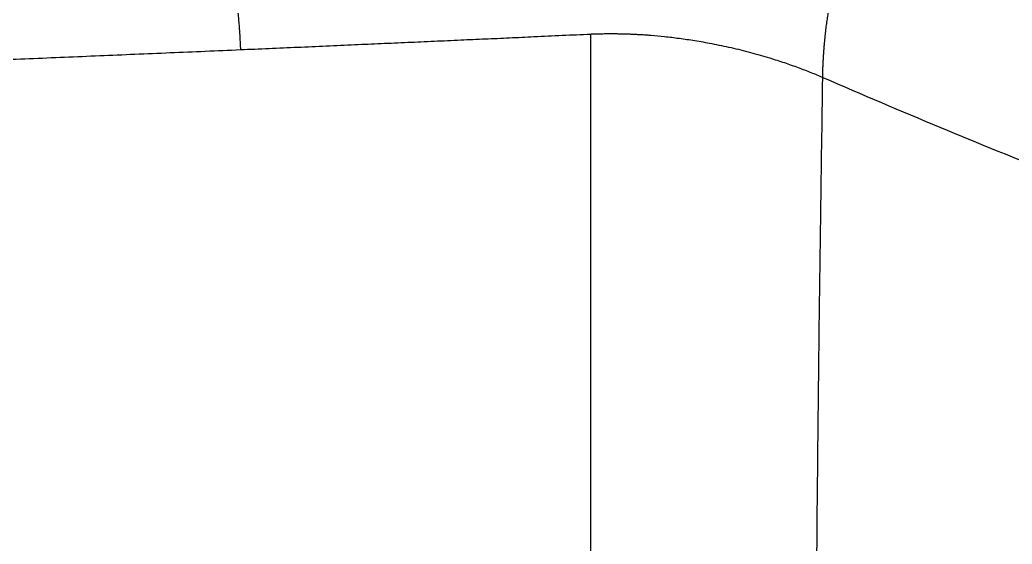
# Model space of a CAD drawing. Header units: inches. Extents: x 0 to 84, y -22 to 124.
# Drawn here: x 52.21 to 58.49, y 25.35 to 28.66 of the extents above; entities that cross this region are included whole.
import ezdxf

# ---------------------------------------------------------------- set-up
doc = ezdxf.new("R2010")
doc.units = ezdxf.units.IN
doc.header["$MEASUREMENT"] = 0
doc.layers.add('1', color=4, linetype='Continuous')

# ---------------------------------------------------------------- blocks, each defined once
blk = doc.blocks.new('2020 RELAY')
at = {"layer": '1', "color": 3, "linetype": 'Continuous', "lineweight": 25}
blk.add_line((55.8204, 28.0669), (55.8201, 12.8695), dxfattribs=at)
for points, knots in [([(57.2878, 27.7932), (57.2879, 27.8019), (57.2882, 27.819), (57.2889, 27.8444), (57.2898, 27.8693), (57.291, 27.8939), (57.2922, 27.9179), (57.2937, 27.9415), (57.2953, 27.9646), (57.2971, 27.9873), (57.299, 28.0095), (57.3011, 28.0312), (57.3032, 28.0524), (57.3055, 28.0732), (57.3079, 28.0935), (57.3104, 28.1134), (57.313, 28.1327), (57.3156, 28.1516), (57.3183, 28.1701), (57.3211, 28.1881), (57.324, 28.2056), (57.3268, 28.2226), (57.3298, 28.2392), (57.3327, 28.2554), (57.3357, 28.2711), (57.3386, 28.2863), (57.3416, 28.3011), (57.3527, 28.3544), (57.3741, 28.4432), (57.4101, 28.5619), (57.4503, 28.6708), (57.4909, 28.7622), (57.5401, 28.8576), (57.5969, 28.949), (57.6621, 29.0331), (57.7132, 29.087), (57.7513, 29.1217), (57.7797, 29.145), (57.808, 29.166), (57.8361, 29.1846), (57.864, 29.201), (57.8917, 29.2152), (57.9191, 29.2274), (57.946, 29.2376), (57.9726, 29.2461), (57.9902, 29.2504), (57.999, 29.2525)], [0, 0, 0, 0, 0.0120977, 0.0239946, 0.0356914, 0.0471884, 0.0584859, 0.0695841, 0.0804837, 0.0911855, 0.1016902, 0.1119975, 0.1221073, 0.1320193, 0.1417338, 0.1512515, 0.1605732, 0.1696994, 0.1786307, 0.1873676, 0.1959104, 0.2042593, 0.2124141, 0.220375, 0.228142, 0.235715, 0.2430943, 0.2502797, 0.3157325, 0.3791737, 0.4406522, 0.5001986, 0.5446459, 0.6253487, 0.694318, 0.7500293, 0.7773063, 0.8040709, 0.8303258, 0.8560734, 0.8813159, 0.9060549, 0.9302919, 0.954028, 0.977264, 1, 1, 1, 1]), ([(53.2527, 29.1567), (53.2547, 29.1558), (53.2587, 29.1539), (53.2648, 29.1507), (53.2708, 29.1471), (53.2769, 29.1432), (53.2829, 29.139), (53.2889, 29.1345), (53.2949, 29.1296), (53.3009, 29.1244), (53.3069, 29.1188), (53.3129, 29.113), (53.3188, 29.1067), (53.3248, 29.1002), (53.3307, 29.0934), (53.3366, 29.0862), (53.3425, 29.0787), (53.3483, 29.0709), (53.3541, 29.0628), (53.3599, 29.0543), (53.3657, 29.0456), (53.3714, 29.0365), (53.3771, 29.0271), (53.3827, 29.0175), (53.3883, 29.0075), (53.3939, 28.9972), (53.3995, 28.9867), (53.405, 28.9758), (53.4104, 28.9647), (53.4158, 28.9533), (53.4212, 28.9416), (53.4265, 28.9296), (53.4318, 28.9173), (53.437, 28.9048), (53.4421, 28.892), (53.4472, 28.8789), (53.4523, 28.8656), (53.4573, 28.8521), (53.4622, 28.8382), (53.4671, 28.8241), (53.4719, 28.8098), (53.4766, 28.7953), (53.4813, 28.7805), (53.4859, 28.7654), (53.4905, 28.7502), (53.495, 28.7347), (53.4994, 28.719), (53.5037, 28.7031), (53.508, 28.6869), (53.5122, 28.6706), (53.5163, 28.6541), (53.5204, 28.6373), (53.5244, 28.6204), (53.5283, 28.6033), (53.5321, 28.586), (53.5358, 28.5685), (53.5395, 28.5509), (53.5431, 28.5331), (53.5465, 28.5151), (53.55, 28.497), (53.5533, 28.4787), (53.5565, 28.4603), (53.5597, 28.4418), (53.5627, 28.4231), (53.5657, 28.4042), (53.5686, 28.3853), (53.5714, 28.3662), (53.5741, 28.347), (53.5767, 28.3277), (53.5792, 28.3084), (53.5816, 28.2889), (53.584, 28.2693), (53.5862, 28.2496), (53.5883, 28.2299), (53.5904, 28.21), (53.5923, 28.1901), (53.5942, 28.1702), (53.5959, 28.1502), (53.5976, 28.1301), (53.5992, 28.11), (53.6006, 28.0898), (53.602, 28.0696), (53.6032, 28.0494), (53.6044, 28.0292), (53.6054, 28.0089), (53.6064, 27.9887), (53.607, 27.9751), (53.6072, 27.9684)], [0, 0, 0, 0, 0.0117654, 0.0235308, 0.0352961, 0.0470614, 0.0588266, 0.0705918, 0.082357, 0.0941221, 0.1058871, 0.1176522, 0.1294172, 0.1411821, 0.152947, 0.1647119, 0.1764768, 0.1882416, 0.2000063, 0.2117711, 0.2235358, 0.2353005, 0.2470652, 0.2588298, 0.2705945, 0.282359, 0.2941236, 0.3058882, 0.3176527, 0.3294172, 0.3411817, 0.3529462, 0.3647107, 0.3764751, 0.3882395, 0.400004, 0.4117684, 0.4235328, 0.4352972, 0.4470616, 0.4588259, 0.4705903, 0.4823547, 0.494119, 0.5058834, 0.5176478, 0.5294121, 0.5411765, 0.5529409, 0.5647053, 0.5764696, 0.588234, 0.5999984, 0.6117628, 0.6235272, 0.6352916, 0.6470561, 0.6588205, 0.670585, 0.6823494, 0.6941139, 0.7058784, 0.7176429, 0.7294075, 0.7411721, 0.7529366, 0.7647013, 0.7764659, 0.7882305, 0.7999952, 0.8117599, 0.8235247, 0.8352895, 0.8470543, 0.8588191, 0.870584, 0.8823489, 0.8941138, 0.9058788, 0.9176438, 0.9294088, 0.9411739, 0.952939, 0.9647042, 0.9764694, 0.9882347, 1, 1, 1, 1]), ([(54.3298, 28), (54.3856, 28.0025), (54.4973, 28.0076), (54.6647, 28.0147), (54.832, 28.0218), (54.995, 28.0297), (55.1537, 28.0364), (55.308, 28.043), (55.4705, 28.0509), (55.6413, 28.0588), (55.7607, 28.0642), (55.8204, 28.0669)], [0, 0, 0, 0, 0.1121612, 0.2243224, 0.3364836, 0.448645, 0.5522003, 0.6557556, 0.7593115, 0.8796558, 1, 1, 1, 1]), ([(55.8204, 28.0669), (55.829, 28.0672), (55.8463, 28.0679), (55.8724, 28.0687), (55.8987, 28.0692), (55.9253, 28.0695), (55.9521, 28.0696), (55.9792, 28.0694), (56.0064, 28.069), (56.0339, 28.0684), (56.0616, 28.0675), (56.0895, 28.0664), (56.1176, 28.065), (56.1459, 28.0634), (56.1744, 28.0615), (56.2217, 28.0579), (56.2903, 28.0515), (56.3825, 28.0404), (56.4821, 28.0257), (56.5919, 28.0062), (56.7094, 27.9816), (56.8322, 27.9514), (56.9286, 27.9236), (56.9994, 27.9014), (57.045, 27.8863), (57.0891, 27.871), (57.1317, 27.8557), (57.1729, 27.8402), (57.2126, 27.8246), (57.2509, 27.8091), (57.2756, 27.7985), (57.2878, 27.7932)], [0, 0, 0, 0, 0.017377, 0.034822, 0.052339, 0.069931, 0.087606, 0.105367, 0.123215, 0.141151, 0.159168, 0.177265, 0.195446, 0.213718, 0.232091, 0.250572, 0.305135, 0.364456, 0.428719, 0.498123, 0.579149, 0.661923, 0.746999, 0.780543, 0.813559, 0.84603, 0.877946, 0.909301, 0.940094, 0.970327, 1, 1, 1, 1]), ([(53.6072, 27.9684), (53.6675, 27.971), (53.788, 27.9762), (53.9687, 27.984), (54.1493, 27.9919), (54.2696, 27.9972), (54.3298, 27.9998)], [0, 0, 0, 0, 0.249951, 0.499935, 0.749951, 1, 1, 1, 1]), ([(40.5927, 27.5083), (40.668, 27.5104), (40.8188, 27.5146), (41.0448, 27.521), (41.2708, 27.5274), (41.4968, 27.5339), (41.7227, 27.5404), (41.9486, 27.547), (42.1744, 27.5537), (42.4001, 27.5604), (42.6258, 27.5672), (42.8515, 27.574), (43.0771, 27.5809), (43.3026, 27.5878), (43.5281, 27.5948), (43.7536, 27.6019), (43.979, 27.609), (44.2043, 27.6162), (44.4296, 27.6234), (44.6548, 27.6307), (44.8799, 27.638), (45.105, 27.6454), (45.3301, 27.6529), (45.555, 27.6604), (45.7799, 27.6679), (46.0048, 27.6756), (46.2296, 27.6832), (46.4543, 27.691), (46.679, 27.6988), (46.9036, 27.7066), (47.1281, 27.7145), (47.3525, 27.7225), (47.5769, 27.7305), (47.8013, 27.7386), (48.0255, 27.7467), (48.2497, 27.7549), (48.4738, 27.7631), (48.6979, 27.7714), (48.9218, 27.7798), (49.1457, 27.7882), (49.3696, 27.7967), (49.5933, 27.8052), (49.817, 27.8138), (50.0406, 27.8224), (50.2641, 27.8311), (50.4876, 27.8399), (50.7109, 27.8487), (50.9342, 27.8576), (51.1574, 27.8665), (51.3806, 27.8755), (51.6036, 27.8845), (51.8266, 27.8936), (52.0495, 27.9027), (52.2723, 27.9119), (52.495, 27.9212), (52.7176, 27.9305), (52.9402, 27.9399), (53.1626, 27.9493), (53.385, 27.9588), (53.5332, 27.9652), (53.6072, 27.9684)], [0, 0, 0, 0, 0.017163, 0.034329, 0.051497, 0.068668, 0.085842, 0.103019, 0.120199, 0.137381, 0.154566, 0.171753, 0.188944, 0.206137, 0.223333, 0.240531, 0.257733, 0.274937, 0.292143, 0.309353, 0.326565, 0.34378, 0.360998, 0.378219, 0.395442, 0.412668, 0.429897, 0.447129, 0.464363, 0.4816, 0.49884, 0.516083, 0.533328, 0.550576, 0.567827, 0.585081, 0.602337, 0.619596, 0.636858, 0.654123, 0.671391, 0.688661, 0.705934, 0.72321, 0.740488, 0.75777, 0.775054, 0.792341, 0.80963, 0.826923, 0.844218, 0.861516, 0.878817, 0.89612, 0.913427, 0.930736, 0.948048, 0.965362, 0.98268, 1, 1, 1, 1]), ([(57.2379, 21.5408), (57.2379, 21.6514), (57.2379, 21.8709), (57.2383, 22.1978), (57.2389, 22.5201), (57.2397, 22.8379), (57.2408, 23.1515), (57.2421, 23.4612), (57.2437, 23.7673), (57.2456, 24.0699), (57.2477, 24.3696), (57.2511, 24.8062), (57.2565, 25.3945), (57.2649, 26.1508), (57.2755, 26.955), (57.2836, 27.5076), (57.2878, 27.7932)], [0, 0, 0, 0, 0.053045, 0.105313, 0.156835, 0.207647, 0.257788, 0.307299, 0.356224, 0.404614, 0.452518, 0.499994, 0.614073, 0.73479, 0.862909, 1, 1, 1, 1]), ([(57.2878, 27.7932), (57.5355, 27.6856), (57.782, 27.5809), (58.2725, 27.3771), (58.5166, 27.278), (59.2453, 26.9875), (59.7266, 26.803), (60.6801, 26.4407), (61.1525, 26.2634), (61.8537, 25.9895), (62.0861, 25.897), (62.5483, 25.7066), (62.778, 25.6087), (63.0062, 25.5064)], [0, 0, 0, 0, 0.125, 0.125, 0.25, 0.25, 0.5, 0.5, 0.75, 0.75, 0.875, 0.875, 1, 1, 1, 1])]:
    blk.add_open_spline(points, degree=3, knots=knots, dxfattribs=at)

msp = doc.modelspace()

# ---------------------------------------------------------------- block references
msp.add_blockref('2020 RELAY', (0, 0.5))

doc.saveas('drawing.dxf')
